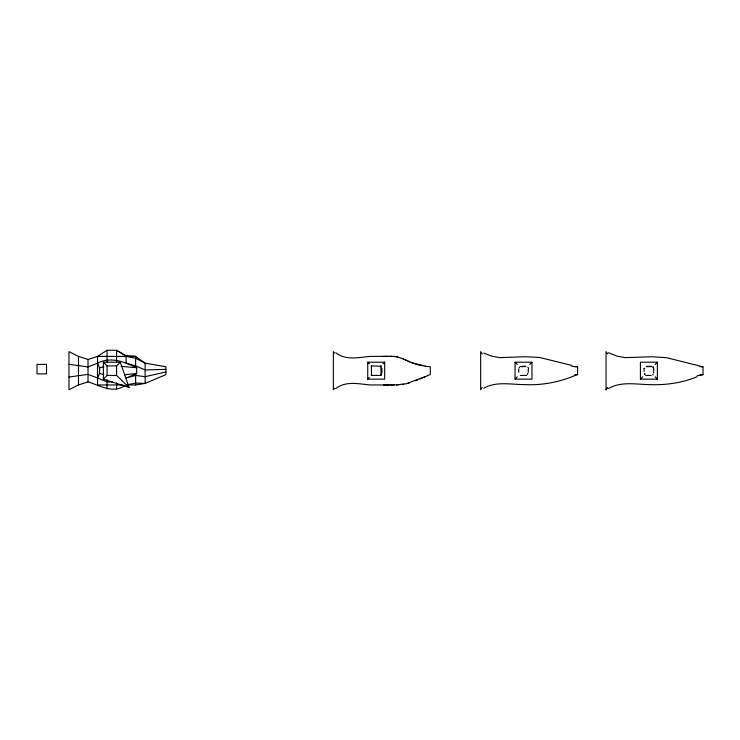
<?xml version="1.0" encoding="UTF-8"?>
<svg xmlns="http://www.w3.org/2000/svg" width="740" height="740" viewBox="0 0 740 740"><rect width="100%" height="100%" fill="white"/><g stroke="black" fill="none" stroke-linecap="round" stroke-linejoin="round"><path stroke-width="1.11" d="M371.36 367.151L371.443 365.911L371.813 366.282M381.045 374.19L380.961 375.439L371.443 375.439L371.443 365.911M644.355 374.412L644.577 373.386L645.067 374.477M653.438 366.938L653.216 367.965L652.726 366.874M381.942 372.969L381.942 368.372M644.586 368.807L644.762 368.215M643.689 368.918L643.939 368.344M519.184 367.965L519.674 366.874M527.333 374.477L527.833 373.386M68.968 377.03L88.014 374.403L97.532 378.029L99.623 373.487L99.623 367.863L97.532 363.201L88.014 366.938L68.968 364.321M482.249 387.455L480.658 389.73L480.658 351.62L482.249 353.896M607.633 353.896L606.051 351.62L606.051 389.73L607.633 387.455M606.051 389.73L606.837 388.593M334.545 388.232L333.351 389.73L333.351 351.62L334.545 353.119M529.784 364.533L531.977 362.202L515.04 362.202L515.04 379.148L531.977 379.148L531.977 362.202M655.178 364.533L657.37 362.202L640.424 362.202L640.424 379.148L657.37 379.148L657.37 362.202M515.04 379.148L517.279 376.808M640.424 379.148L642.662 376.808M103.35 379.148L107.059 375.439L116.578 375.439L129.056 387.455L120.287 362.202L103.35 362.202L103.35 379.148L129.056 387.455M103.35 362.202L107.059 365.911L116.578 365.911L120.287 362.202M367.734 379.148L367.734 362.202L384.671 362.202L384.671 379.148L367.734 379.148L369.334 377.539M380.961 367.105L380.961 365.911L380.961 375.439L379.768 375.439M383.07 363.803L384.671 362.202M520.997 366.624L526.02 366.624M127.16 384.957L135.624 384.957L145.142 383.422L165.917 374.607L165.917 366.744L145.142 363.174L135.624 356.393L126.096 355.663L116.578 350.27L107.059 350.27L97.532 356.393L88.014 359.483L78.486 356.393L68.968 351.62L68.968 389.73L78.486 384.957L88.014 381.868C100.048 385.54 112.961 394.096 125.042 385.411M335.729 388.537C346.2 380.656 358.484 383.949 370.25 384.957L396.437 384.893L406.399 383.699M608.428 388.602C620.851 381.285 635.336 384.328 648.897 384.587C665.362 385.309 681.901 383.043 697.191 376.688M483.83 388.232C496.586 380.98 511.303 384.689 525.104 384.606C542.106 385.438 558.987 382.164 574.693 375.652M406.399 383.699L427.711 375.707M97.532 363.201C110.454 356.338 124.625 361.786 136.66 367.762L136.66 373.589L126.096 378.029L135.624 375.439L145.142 376.679L165.917 371.98M425.13 376.789L420.135 378.871M415.492 380.721L417.758 379.833M520.701 366.541L525.095 366.096M646.797 366.319L651.2 366.319M427.711 375.421L430.301 374.607L430.301 366.744L425.13 366.319M407.916 383.302L409.572 382.821M646.39 366.624L651.404 366.624M99.623 367.863L103.868 366.744M697.191 375.726L703 374.607L703 366.744L701.538 366.689M127.16 384.754L135.624 383.089L145.142 383.422L145.142 363.174L135.624 358.253L126.096 356.393L116.578 350.27L116.578 362.036M577.607 374.607L574.693 375.115L577.607 374.607L577.607 366.744L571.807 366.393M700.086 375.097L703 374.607M402.412 384.458L403.67 384.264M124.385 374.718L136.66 373.589M398.814 384.791L396.437 384.893M165.917 369.362L145.142 369.926L135.624 365.911L126.096 363.201L126.096 355.663M394.059 384.948L390.489 384.957M383.339 384.957L386.918 384.948M425.13 365.847C412.236 365.782 402.218 355.108 389.296 356.393M385.725 384.957L389.296 384.957M391.673 356.393L370.25 356.393C358.484 357.392 346.2 360.695 335.729 352.804M372.627 365.911L380.591 366.282M520.331 375.439L526.686 375.439M645.724 375.439L651.274 375.439M112.341 381.923L107.059 381.923L97.532 378.029M122.923 384.957L97.532 384.957L97.532 356.393L135.624 356.393L135.624 365.911M382.154 356.393L388.102 356.393M385.725 356.393L386.918 356.403M700.086 366.651L703 366.744M574.693 366.651L577.607 366.744M372.683 375.513L371.443 375.439L371.443 374.246M121.046 366.319L136.66 367.762M396.437 356.652L397.63 356.856M422.605 365.384L411.375 362.646M700.086 366.087L666.527 357.679L652.079 356.754L625.087 357.624L617.151 356.19L608.428 352.74M571.807 365.43L539.497 357.439L525.104 356.754L499.694 357.624L491.767 356.19L483.83 353.11M99.623 373.487L103.868 374.597M407.916 361.268L409.572 361.971M402.412 358.549L403.67 359.178M404.983 359.853L406.399 360.556M367.734 362.202L369.334 363.803M652.726 374.477L653.189 374.958M515.04 362.202L517.279 364.533M655.178 376.808L657.37 379.148M527.824 367.308L528.721 368.344M653.66 368.289L653.66 373.053M644.133 369.88L644.133 371.471M528.268 369.084L528.268 372.257M518.749 369.084L518.749 372.257M135.624 373.321L135.624 384.957M116.578 365.911L116.578 375.439M116.578 382.932L116.578 389.046M107.059 350.27L107.059 362.036M107.059 365.911L107.059 375.439M107.059 379.759L107.059 389.046M88.014 359.483L88.014 381.868M78.486 356.393L78.486 384.957M388.102 384.948L384.532 384.957L388.102 384.948M46.518 364.376L37 364.376L37 373.894L46.518 373.894L46.518 364.376"/></g></svg>
